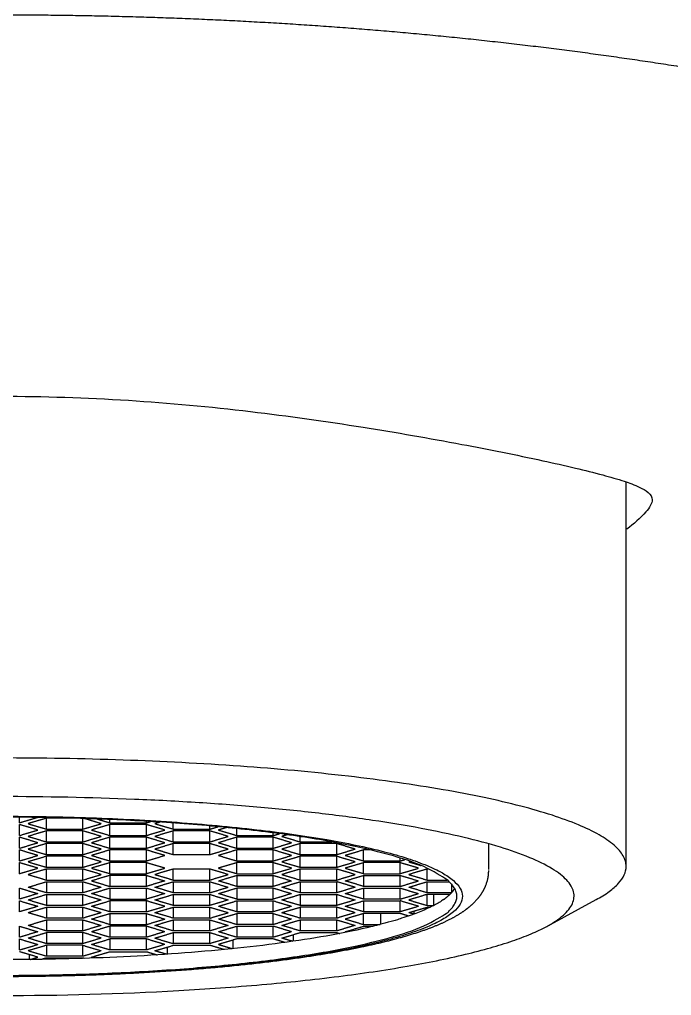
# Model space of a CAD drawing. Extents: x 21489 to 22083, y -3026 to -2606.
# Drawn here: x 21649.81 to 21662.33, y -2775.15 to -2756.41 of the extents above; entities that cross this region are included whole.
import ezdxf

# ---------------------------------------------------------------- set-up
doc = ezdxf.new("R2010")
doc.units = 0
doc.header["$LTSCALE"] = 7
doc.header["$MEASUREMENT"] = 0
doc.layers.get('0').update_dxf_attribs({"color": 2, "linetype": 'CONTINUOUS'})
doc.layers.add('02___PRT_ALL_AXES', color=7, linetype='CONTINUOUS')
doc.layers.add('DWG', color=7, linetype='CONTINUOUS')

msp = doc.modelspace()

# ---------------------------------------------------------------- linework, layer by layer
at = {"ltscale": 0.6}
for points in [[(21649.81231, -2771.83773), (21649.81231, -2771.78437), (21649.81231, -2771.731)], [(21649.81231, -2771.83773), (21649.98381, -2771.78615), (21650.15531, -2771.73457)], [(21649.81231, -2772.08203), (21649.81231, -2771.97625), (21649.81231, -2771.87046)], [(21650.16402, -2771.97625), (21649.98817, -2771.92336), (21649.81231, -2771.87046)], [(21650.32725, -2771.74832), (21650.1514, -2771.80121), (21649.97554, -2771.8541)], [(21649.97554, -2771.8541), (21650.1514, -2771.90699), (21650.32725, -2771.95988)], [(21650.32725, -2771.95988), (21650.32725, -2771.8541), (21650.32725, -2771.74832)], [(21651.03068, -2771.95988), (21651.03068, -2771.85716), (21651.03068, -2771.75444)], [(21651.03068, -2771.95988), (21651.20653, -2771.90699), (21651.38239, -2771.8541)], [(21651.38239, -2771.8541), (21651.21793, -2771.80463), (21651.05347, -2771.75517)], [(21651.54562, -2771.87046), (21651.36976, -2771.92336), (21651.19391, -2771.97625)], [(21651.29953, -2771.76372), (21651.42257, -2771.80073), (21651.54562, -2771.83773)], [(21651.54562, -2771.83773), (21651.54562, -2771.80564), (21651.54562, -2771.77355)], [(21651.54562, -2771.83773), (21651.89733, -2771.83773), (21652.24904, -2771.83773)], [(21651.54562, -2772.08203), (21651.54562, -2771.97625), (21651.54562, -2771.87046)], [(21652.24904, -2771.87046), (21651.89733, -2771.87046), (21651.54562, -2771.87046)], [(21652.24904, -2771.83773), (21652.24904, -2771.82337), (21652.24904, -2771.80901)], [(21652.24904, -2771.83773), (21652.28893, -2771.82574), (21652.32882, -2771.81374)], [(21652.24904, -2772.08203), (21652.24904, -2771.97625), (21652.24904, -2771.87046)], [(21652.60075, -2771.97625), (21652.4249, -2771.92336), (21652.24904, -2771.87046)], [(21652.50906, -2771.82499), (21652.46067, -2771.83954), (21652.41227, -2771.8541)], [(21652.41227, -2771.8541), (21652.58813, -2771.90699), (21652.76398, -2771.95988)], [(21652.76398, -2771.95988), (21652.76398, -2771.90106), (21652.76398, -2771.84223)], [(21653.46741, -2771.95988), (21653.46741, -2771.92917), (21653.46741, -2771.89846)], [(21649.81231, -2772.08203), (21649.98817, -2772.02914), (21650.16402, -2771.97625)], [(21650.32725, -2771.99261), (21650.1514, -2772.0455), (21649.97554, -2772.09839)], [(21650.32725, -2771.95988), (21650.67897, -2771.95988), (21651.03068, -2771.95988)], [(21650.32725, -2772.20418), (21650.32725, -2772.09839), (21650.32725, -2771.99261)], [(21651.03068, -2771.99261), (21650.67897, -2771.99261), (21650.32725, -2771.99261)], [(21651.03068, -2772.20418), (21651.03068, -2772.09839), (21651.03068, -2771.99261)], [(21651.38239, -2772.09839), (21651.20653, -2772.0455), (21651.03068, -2771.99261)], [(21651.19391, -2771.97625), (21651.36976, -2772.02914), (21651.54562, -2772.08203)], [(21651.54562, -2772.08203), (21651.89733, -2772.08203), (21652.24904, -2772.08203)], [(21652.24904, -2772.08203), (21652.4249, -2772.02914), (21652.60075, -2771.97625)], [(21652.76398, -2771.99261), (21652.58813, -2772.0455), (21652.41227, -2772.09839)], [(21652.76398, -2771.95988), (21653.1157, -2771.95988), (21653.46741, -2771.95988)], [(21652.76398, -2772.20418), (21652.76398, -2772.09839), (21652.76398, -2771.99261)], [(21653.46741, -2771.99261), (21653.1157, -2771.99261), (21652.76398, -2771.99261)], [(21653.46741, -2771.95988), (21653.54566, -2771.93635), (21653.62391, -2771.91281)], [(21653.46741, -2772.20418), (21653.46741, -2772.09839), (21653.46741, -2771.99261)], [(21653.81912, -2772.09839), (21653.64326, -2772.0455), (21653.46741, -2771.99261)], [(21653.78873, -2771.9287), (21653.70969, -2771.95247), (21653.63064, -2771.97625)], [(21653.63064, -2771.97625), (21653.80649, -2772.02914), (21653.98235, -2772.08203)], [(21653.98235, -2772.08203), (21653.98235, -2772.01522), (21653.98235, -2771.94841)], [(21653.98235, -2772.08203), (21654.33406, -2772.08203), (21654.68577, -2772.08203)], [(21654.68577, -2772.08203), (21654.68577, -2772.05625), (21654.68577, -2772.03046)], [(21654.68577, -2772.08203), (21654.7454, -2772.06409), (21654.80503, -2772.04616)], [(21654.95456, -2772.06664), (21654.90178, -2772.08252), (21654.849, -2772.09839)], [(21649.81231, -2772.32633), (21649.81231, -2772.22054), (21649.81231, -2772.11476)], [(21650.16402, -2772.22054), (21649.98817, -2772.16765), (21649.81231, -2772.11476)], [(21649.81231, -2772.32633), (21649.98817, -2772.27343), (21650.16402, -2772.22054)], [(21649.97554, -2772.09839), (21650.1514, -2772.15129), (21650.32725, -2772.20418)], [(21650.32725, -2772.23691), (21650.1514, -2772.2898), (21649.97554, -2772.34269)], [(21650.32725, -2772.20418), (21650.67897, -2772.20418), (21651.03068, -2772.20418)], [(21650.32725, -2772.44847), (21650.32725, -2772.34269), (21650.32725, -2772.23691)], [(21651.03068, -2772.23691), (21650.67897, -2772.23691), (21650.32725, -2772.23691)], [(21651.03068, -2772.20418), (21651.20653, -2772.15129), (21651.38239, -2772.09839)], [(21651.03068, -2772.44847), (21651.03068, -2772.34269), (21651.03068, -2772.23691)], [(21651.38239, -2772.34269), (21651.20653, -2772.2898), (21651.03068, -2772.23691)], [(21651.54562, -2772.11476), (21651.36976, -2772.16765), (21651.19391, -2772.22054)], [(21651.19391, -2772.22054), (21651.36976, -2772.27343), (21651.54562, -2772.32633)], [(21651.54562, -2772.32633), (21651.54562, -2772.22054), (21651.54562, -2772.11476)], [(21652.24904, -2772.11476), (21651.89733, -2772.11476), (21651.54562, -2772.11476)], [(21652.24904, -2772.32633), (21652.24904, -2772.22054), (21652.24904, -2772.11476)], [(21652.60075, -2772.22054), (21652.4249, -2772.16765), (21652.24904, -2772.11476)], [(21652.24904, -2772.32633), (21652.4249, -2772.27343), (21652.60075, -2772.22054)], [(21652.41227, -2772.09839), (21652.58813, -2772.15129), (21652.76398, -2772.20418)], [(21652.76398, -2772.23691), (21652.58813, -2772.2898), (21652.41227, -2772.34269)], [(21652.76398, -2772.20418), (21653.1157, -2772.20418), (21653.46741, -2772.20418)], [(21652.76398, -2772.44847), (21652.76398, -2772.34269), (21652.76398, -2772.23691)], [(21653.46741, -2772.23691), (21653.1157, -2772.23691), (21652.76398, -2772.23691)], [(21653.46741, -2772.20418), (21653.64326, -2772.15129), (21653.81912, -2772.09839)], [(21653.46741, -2772.44847), (21653.46741, -2772.34269), (21653.46741, -2772.23691)], [(21653.81912, -2772.34269), (21653.64326, -2772.2898), (21653.46741, -2772.23691)], [(21653.98235, -2772.11476), (21653.80649, -2772.16765), (21653.63064, -2772.22054)], [(21653.63064, -2772.22054), (21653.80649, -2772.27343), (21653.98235, -2772.32633)], [(21653.98235, -2772.32633), (21653.98235, -2772.22054), (21653.98235, -2772.11476)], [(21654.68577, -2772.11476), (21654.33406, -2772.11476), (21653.98235, -2772.11476)], [(21654.68577, -2772.32633), (21654.68577, -2772.22054), (21654.68577, -2772.11476)], [(21655.03748, -2772.22054), (21654.86163, -2772.16765), (21654.68577, -2772.11476)], [(21654.68577, -2772.32633), (21654.86163, -2772.27343), (21655.03748, -2772.22054)], [(21654.849, -2772.09839), (21655.02486, -2772.15129), (21655.20071, -2772.20418)], [(21655.20071, -2772.23691), (21655.02486, -2772.2898), (21654.849, -2772.34269)], [(21655.20071, -2772.20418), (21655.20071, -2772.15331), (21655.20071, -2772.10244)], [(21655.20071, -2772.20418), (21655.5065, -2772.20418), (21655.81228, -2772.20418)], [(21655.20071, -2772.44847), (21655.20071, -2772.34269), (21655.20071, -2772.23691)], [(21655.90414, -2772.23691), (21655.55242, -2772.23691), (21655.20071, -2772.23691)], [(21655.90414, -2772.44847), (21655.90414, -2772.34269), (21655.90414, -2772.23691)], [(21656.25585, -2772.34269), (21656.07999, -2772.2898), (21655.90414, -2772.23691)], [(21649.81231, -2772.57062), (21649.81231, -2772.46484), (21649.81231, -2772.35906)], [(21650.16402, -2772.46484), (21649.98817, -2772.41195), (21649.81231, -2772.35906)], [(21649.97554, -2772.34269), (21650.1514, -2772.39558), (21650.32725, -2772.44847)], [(21650.32725, -2772.44847), (21650.67897, -2772.44847), (21651.03068, -2772.44847)], [(21651.03068, -2772.44847), (21651.20653, -2772.39558), (21651.38239, -2772.34269)], [(21651.54562, -2772.35906), (21651.36976, -2772.41195), (21651.19391, -2772.46484)], [(21651.54562, -2772.32633), (21651.89733, -2772.32633), (21652.24904, -2772.32633)], [(21651.54562, -2772.57062), (21651.54562, -2772.46484), (21651.54562, -2772.35906)], [(21652.24904, -2772.35906), (21651.89733, -2772.35906), (21651.54562, -2772.35906)], [(21652.24904, -2772.57062), (21652.24904, -2772.46484), (21652.24904, -2772.35906)], [(21652.60075, -2772.46484), (21652.4249, -2772.41195), (21652.24904, -2772.35906)], [(21652.41227, -2772.34269), (21652.58813, -2772.39558), (21652.76398, -2772.44847)], [(21652.76398, -2772.44847), (21653.1157, -2772.44847), (21653.46741, -2772.44847)], [(21653.46741, -2772.44847), (21653.64326, -2772.39558), (21653.81912, -2772.34269)], [(21653.98235, -2772.35906), (21653.80649, -2772.41195), (21653.63064, -2772.46484)], [(21653.98235, -2772.32633), (21654.33406, -2772.32633), (21654.68577, -2772.32633)], [(21653.98235, -2772.57062), (21653.98235, -2772.46484), (21653.98235, -2772.35906)], [(21654.68577, -2772.35906), (21654.33406, -2772.35906), (21653.98235, -2772.35906)], [(21654.68577, -2772.57062), (21654.68577, -2772.46484), (21654.68577, -2772.35906)], [(21655.03748, -2772.46484), (21654.86163, -2772.41195), (21654.68577, -2772.35906)], [(21654.849, -2772.34269), (21655.02486, -2772.39558), (21655.20071, -2772.44847)], [(21655.20071, -2772.44847), (21655.55242, -2772.44847), (21655.90414, -2772.44847)], [(21655.90414, -2772.44847), (21656.07999, -2772.39558), (21656.25585, -2772.34269)], [(21656.41908, -2772.35906), (21656.24322, -2772.41195), (21656.06737, -2772.46484)], [(21656.41908, -2772.57062), (21656.41908, -2772.46484), (21656.41908, -2772.35906)], [(21656.55169, -2772.35906), (21656.48538, -2772.35906), (21656.41908, -2772.35906)], [(21649.81231, -2772.57062), (21649.98817, -2772.51773), (21650.16402, -2772.46484)], [(21649.81231, -2772.81492), (21649.81231, -2772.70914), (21649.81231, -2772.60335)], [(21650.16402, -2772.70914), (21649.98817, -2772.65624), (21649.81231, -2772.60335)], [(21650.32725, -2772.4812), (21650.1514, -2772.5341), (21649.97554, -2772.58699)], [(21649.97554, -2772.58699), (21650.1514, -2772.63988), (21650.32725, -2772.69277)], [(21650.32725, -2772.69277), (21650.32725, -2772.58699), (21650.32725, -2772.4812)], [(21651.03068, -2772.4812), (21650.67897, -2772.4812), (21650.32725, -2772.4812)], [(21651.03068, -2772.69277), (21651.03068, -2772.58699), (21651.03068, -2772.4812)], [(21651.38239, -2772.58699), (21651.20653, -2772.5341), (21651.03068, -2772.4812)], [(21651.03068, -2772.69277), (21651.20653, -2772.63988), (21651.38239, -2772.58699)], [(21651.19391, -2772.46484), (21651.36976, -2772.51773), (21651.54562, -2772.57062)], [(21651.54562, -2772.60335), (21651.36976, -2772.65624), (21651.19391, -2772.70914)], [(21651.54562, -2772.57062), (21651.89733, -2772.57062), (21652.24904, -2772.57062)], [(21651.54562, -2772.81492), (21651.54562, -2772.70914), (21651.54562, -2772.60335)], [(21652.24904, -2772.60335), (21651.89733, -2772.60335), (21651.54562, -2772.60335)], [(21652.24904, -2772.57062), (21652.4249, -2772.51773), (21652.60075, -2772.46484)], [(21652.24904, -2772.81492), (21652.24904, -2772.70914), (21652.24904, -2772.60335)], [(21652.60075, -2772.70914), (21652.4249, -2772.65624), (21652.24904, -2772.60335)], [(21653.63064, -2772.46484), (21653.80649, -2772.51773), (21653.98235, -2772.57062)], [(21653.98235, -2772.60335), (21653.80649, -2772.65624), (21653.63064, -2772.70914)], [(21653.98235, -2772.57062), (21654.33406, -2772.57062), (21654.68577, -2772.57062)], [(21653.98235, -2772.81492), (21653.98235, -2772.70914), (21653.98235, -2772.60335)], [(21654.68577, -2772.60335), (21654.33406, -2772.60335), (21653.98235, -2772.60335)], [(21654.68577, -2772.57062), (21654.86163, -2772.51773), (21655.03748, -2772.46484)], [(21654.68577, -2772.81492), (21654.68577, -2772.70914), (21654.68577, -2772.60335)], [(21655.03748, -2772.70914), (21654.86163, -2772.65624), (21654.68577, -2772.60335)], [(21655.20071, -2772.4812), (21655.02486, -2772.5341), (21654.849, -2772.58699)], [(21654.849, -2772.58699), (21655.02486, -2772.63988), (21655.20071, -2772.69277)], [(21655.20071, -2772.69277), (21655.20071, -2772.58699), (21655.20071, -2772.4812)], [(21655.90414, -2772.4812), (21655.55242, -2772.4812), (21655.20071, -2772.4812)], [(21655.90414, -2772.69277), (21655.90414, -2772.58699), (21655.90414, -2772.4812)], [(21656.25585, -2772.58699), (21656.07999, -2772.5341), (21655.90414, -2772.4812)], [(21655.90414, -2772.69277), (21656.07999, -2772.63988), (21656.25585, -2772.58699)], [(21656.06737, -2772.46484), (21656.24322, -2772.51773), (21656.41908, -2772.57062)], [(21656.41908, -2772.60335), (21656.24322, -2772.65624), (21656.06737, -2772.70914)], [(21656.41908, -2772.57062), (21656.77079, -2772.57062), (21657.1225, -2772.57062)], [(21656.41908, -2772.81492), (21656.41908, -2772.70914), (21656.41908, -2772.60335)], [(21657.1225, -2772.60335), (21656.77079, -2772.60335), (21656.41908, -2772.60335)], [(21657.1225, -2772.57062), (21657.1225, -2772.54302), (21657.1225, -2772.51542)], [(21657.1225, -2772.57062), (21657.16676, -2772.55731), (21657.21101, -2772.544)], [(21657.1225, -2772.81492), (21657.1225, -2772.70914), (21657.1225, -2772.60335)], [(21657.47421, -2772.70914), (21657.29836, -2772.65624), (21657.1225, -2772.60335)], [(21657.31285, -2772.57883), (21657.29929, -2772.58291), (21657.28573, -2772.58699)], [(21657.28573, -2772.58699), (21657.40227, -2772.62204), (21657.5188, -2772.65709)], [(21649.81231, -2772.81492), (21649.98817, -2772.76203), (21650.16402, -2772.70914)], [(21650.32725, -2772.7255), (21650.1514, -2772.77839), (21649.97554, -2772.83128)], [(21649.97554, -2772.83128), (21650.1514, -2772.88418), (21650.32725, -2772.93707)], [(21650.32725, -2772.69277), (21650.67897, -2772.69277), (21651.03068, -2772.69277)], [(21650.32725, -2772.93707), (21650.32725, -2772.83128), (21650.32725, -2772.7255)], [(21651.03068, -2772.7255), (21650.67897, -2772.7255), (21650.32725, -2772.7255)], [(21651.03068, -2772.93707), (21651.03068, -2772.83128), (21651.03068, -2772.7255)], [(21651.38239, -2772.83128), (21651.20653, -2772.77839), (21651.03068, -2772.7255)], [(21651.03068, -2772.93707), (21651.20653, -2772.88418), (21651.38239, -2772.83128)], [(21651.19391, -2772.70914), (21651.36976, -2772.76203), (21651.54562, -2772.81492)], [(21651.54562, -2772.81492), (21651.89733, -2772.81492), (21652.24904, -2772.81492)], [(21652.24904, -2772.81492), (21652.4249, -2772.76203), (21652.60075, -2772.70914)], [(21652.76398, -2772.7255), (21652.58813, -2772.77839), (21652.41227, -2772.83128)], [(21652.41227, -2772.83128), (21652.58813, -2772.88418), (21652.76398, -2772.93707)], [(21652.76398, -2772.93707), (21652.76398, -2772.83128), (21652.76398, -2772.7255)], [(21653.46741, -2772.7255), (21653.1157, -2772.7255), (21652.76398, -2772.7255)], [(21653.46741, -2772.93707), (21653.46741, -2772.83128), (21653.46741, -2772.7255)], [(21653.81912, -2772.83128), (21653.64326, -2772.77839), (21653.46741, -2772.7255)], [(21653.46741, -2772.93707), (21653.64326, -2772.88418), (21653.81912, -2772.83128)], [(21653.63064, -2772.70914), (21653.80649, -2772.76203), (21653.98235, -2772.81492)], [(21653.98235, -2772.81492), (21654.33406, -2772.81492), (21654.68577, -2772.81492)], [(21654.68577, -2772.81492), (21654.86163, -2772.76203), (21655.03748, -2772.70914)], [(21655.20071, -2772.7255), (21655.02486, -2772.77839), (21654.849, -2772.83128)], [(21654.849, -2772.83128), (21655.02486, -2772.88418), (21655.20071, -2772.93707)], [(21655.20071, -2772.69277), (21655.55242, -2772.69277), (21655.90414, -2772.69277)], [(21655.20071, -2772.93707), (21655.20071, -2772.83128), (21655.20071, -2772.7255)], [(21655.90414, -2772.7255), (21655.55242, -2772.7255), (21655.20071, -2772.7255)], [(21655.90414, -2772.93707), (21655.90414, -2772.83128), (21655.90414, -2772.7255)], [(21656.25585, -2772.83128), (21656.07999, -2772.77839), (21655.90414, -2772.7255)], [(21655.90414, -2772.93707), (21656.07999, -2772.88418), (21656.25585, -2772.83128)], [(21656.06737, -2772.70914), (21656.24322, -2772.76203), (21656.41908, -2772.81492)], [(21656.41908, -2772.81492), (21656.77079, -2772.81492), (21657.1225, -2772.81492)], [(21657.1225, -2772.81492), (21657.29836, -2772.76203), (21657.47421, -2772.70914)], [(21657.63744, -2772.7255), (21657.46159, -2772.77839), (21657.28573, -2772.83128)], [(21657.28573, -2772.83128), (21657.46159, -2772.88418), (21657.63744, -2772.93707)], [(21657.63744, -2772.93707), (21657.63744, -2772.83128), (21657.63744, -2772.7255)], [(21657.67439, -2772.7255), (21657.65592, -2772.7255), (21657.63744, -2772.7255)], [(21649.97554, -2773.07558), (21650.1514, -2773.02269), (21650.32725, -2772.9698)], [(21650.32725, -2772.93707), (21650.67897, -2772.93707), (21651.03068, -2772.93707)], [(21650.32725, -2772.9698), (21650.32725, -2773.07558), (21650.32725, -2773.18136)], [(21650.32725, -2772.9698), (21650.67896, -2772.9698), (21651.03067, -2772.9698)], [(21651.03068, -2773.18136), (21651.03068, -2773.07544), (21651.03068, -2772.96952)], [(21651.03068, -2772.9698), (21651.20653, -2773.02269), (21651.38239, -2773.07558)], [(21651.54562, -2772.84765), (21651.36976, -2772.90054), (21651.19391, -2772.95343)], [(21651.19391, -2772.95343), (21651.36976, -2773.00632), (21651.54562, -2773.05922)], [(21651.54562, -2772.84765), (21651.54562, -2772.95343), (21651.54562, -2773.05922)], [(21652.24904, -2772.84765), (21651.89733, -2772.84765), (21651.54562, -2772.84765)], [(21652.24904, -2773.05922), (21652.24904, -2772.95343), (21652.24904, -2772.84765)], [(21652.24904, -2772.84765), (21652.4249, -2772.90054), (21652.60075, -2772.95343)], [(21652.60075, -2772.95343), (21652.4249, -2773.00632), (21652.24904, -2773.05922)], [(21652.41227, -2773.07558), (21652.58813, -2773.02269), (21652.76398, -2772.9698)], [(21652.76398, -2772.93707), (21653.1157, -2772.93707), (21653.46741, -2772.93707)], [(21652.76398, -2772.9698), (21652.76398, -2773.07558), (21652.76398, -2773.18136)], [(21652.76398, -2772.9698), (21653.1157, -2772.9698), (21653.46741, -2772.9698)], [(21653.46741, -2773.18136), (21653.46741, -2773.07558), (21653.46741, -2772.9698)], [(21653.46741, -2772.9698), (21653.64326, -2773.02269), (21653.81912, -2773.07558)], [(21653.63064, -2772.95343), (21653.80649, -2772.90054), (21653.98235, -2772.84765)], [(21653.98235, -2773.05922), (21653.80649, -2773.00632), (21653.63064, -2772.95343)], [(21653.98235, -2772.84765), (21653.98235, -2772.95343), (21653.98235, -2773.05922)], [(21653.98235, -2772.84765), (21654.33406, -2772.84765), (21654.68577, -2772.84765)], [(21654.68577, -2773.05922), (21654.68577, -2772.95343), (21654.68577, -2772.84765)], [(21654.68577, -2772.84765), (21654.86163, -2772.90054), (21655.03748, -2772.95343)], [(21655.03748, -2772.95343), (21654.86163, -2773.00632), (21654.68577, -2773.05922)], [(21654.849, -2773.07558), (21655.02486, -2773.02269), (21655.20071, -2772.9698)], [(21655.20071, -2772.93707), (21655.55242, -2772.93707), (21655.90414, -2772.93707)], [(21655.20071, -2772.9698), (21655.20071, -2773.07558), (21655.20071, -2773.18136)], [(21655.20071, -2772.9698), (21655.55242, -2772.9698), (21655.90414, -2772.9698)], [(21655.90414, -2773.18136), (21655.90414, -2773.07558), (21655.90414, -2772.9698)], [(21656.25585, -2773.07558), (21656.07999, -2773.02269), (21655.90414, -2772.9698)], [(21656.06737, -2772.95343), (21656.24322, -2772.90054), (21656.41908, -2772.84765)], [(21656.41908, -2773.05922), (21656.24322, -2773.00632), (21656.06737, -2772.95343)], [(21656.41908, -2772.84765), (21656.41908, -2772.95343), (21656.41908, -2773.05922)], [(21656.41908, -2772.84765), (21656.77079, -2772.84765), (21657.1225, -2772.84765)], [(21657.1225, -2773.05922), (21657.1225, -2772.95343), (21657.1225, -2772.84765)], [(21657.1225, -2772.84765), (21657.29836, -2772.90054), (21657.47421, -2772.95343)], [(21657.1225, -2773.05922), (21657.29836, -2773.00632), (21657.47421, -2772.95343)], [(21657.28573, -2773.07558), (21657.46159, -2773.02269), (21657.63744, -2772.9698)], [(21657.63744, -2772.93707), (21657.83072, -2772.93707), (21658.02399, -2772.93707)], [(21657.63744, -2773.18136), (21657.63744, -2773.07558), (21657.63744, -2772.9698)], [(21657.63744, -2772.9698), (21657.84942, -2772.9698), (21658.06141, -2772.9698)], [(21658.10405, -2773.01277), (21658.10405, -2773.09707), (21658.10405, -2773.18136)], [(21649.81231, -2773.30351), (21649.81231, -2773.19773), (21649.81231, -2773.09194)], [(21649.81231, -2773.09194), (21649.98817, -2773.14484), (21650.16402, -2773.19773)], [(21650.16402, -2773.19773), (21649.98817, -2773.25062), (21649.81231, -2773.30351)], [(21650.32725, -2773.18136), (21650.1514, -2773.12847), (21649.97554, -2773.07558)], [(21651.03068, -2773.18136), (21650.67897, -2773.18136), (21650.32725, -2773.18136)], [(21651.38239, -2773.07558), (21651.20653, -2773.12847), (21651.03068, -2773.18136)], [(21651.19391, -2773.19773), (21651.36976, -2773.14484), (21651.54562, -2773.09194)], [(21651.54562, -2773.30351), (21651.36976, -2773.25062), (21651.19391, -2773.19773)], [(21652.24904, -2773.05922), (21651.89733, -2773.05922), (21651.54562, -2773.05922)], [(21651.54562, -2773.09194), (21651.54562, -2773.19773), (21651.54562, -2773.30351)], [(21651.54562, -2773.09194), (21651.89733, -2773.09194), (21652.24904, -2773.09194)], [(21652.24904, -2773.30351), (21652.24904, -2773.19773), (21652.24904, -2773.09194)], [(21652.24904, -2773.09194), (21652.4249, -2773.14484), (21652.60075, -2773.19773)], [(21652.60075, -2773.19773), (21652.4249, -2773.25062), (21652.24904, -2773.30351)], [(21652.76398, -2773.18136), (21652.58813, -2773.12847), (21652.41227, -2773.07558)], [(21653.46741, -2773.18136), (21653.1157, -2773.18136), (21652.76398, -2773.18136)], [(21653.46741, -2773.18136), (21653.64326, -2773.12847), (21653.81912, -2773.07558)], [(21653.63064, -2773.19773), (21653.80649, -2773.14484), (21653.98235, -2773.09194)], [(21653.98235, -2773.30351), (21653.80649, -2773.25062), (21653.63064, -2773.19773)], [(21654.68577, -2773.05922), (21654.33406, -2773.05922), (21653.98235, -2773.05922)], [(21653.98235, -2773.09194), (21653.98235, -2773.19773), (21653.98235, -2773.30351)], [(21654.68577, -2773.09194), (21654.33406, -2773.09194), (21653.98235, -2773.09194)], [(21654.68577, -2773.30351), (21654.68577, -2773.19773), (21654.68577, -2773.09194)], [(21654.68577, -2773.09194), (21654.86163, -2773.14484), (21655.03748, -2773.19773)], [(21655.03748, -2773.19773), (21654.86163, -2773.25062), (21654.68577, -2773.30351)], [(21655.20071, -2773.18136), (21655.02486, -2773.12847), (21654.849, -2773.07558)], [(21655.90414, -2773.18136), (21655.55242, -2773.18136), (21655.20071, -2773.18136)], [(21656.25585, -2773.07558), (21656.07999, -2773.12847), (21655.90414, -2773.18136)], [(21656.06737, -2773.19773), (21656.24322, -2773.14484), (21656.41908, -2773.09194)], [(21656.41908, -2773.30351), (21656.24322, -2773.25062), (21656.06737, -2773.19773)], [(21657.1225, -2773.05922), (21656.77079, -2773.05922), (21656.41908, -2773.05922)], [(21656.41908, -2773.09194), (21656.41908, -2773.19773), (21656.41908, -2773.30351)], [(21656.41908, -2773.09194), (21656.77079, -2773.09194), (21657.1225, -2773.09194)], [(21657.1225, -2773.30351), (21657.1225, -2773.19773), (21657.1225, -2773.09194)], [(21657.1225, -2773.09194), (21657.29836, -2773.14484), (21657.47421, -2773.19773)], [(21657.1225, -2773.30351), (21657.29836, -2773.25062), (21657.47421, -2773.19773)], [(21657.63744, -2773.18136), (21657.46159, -2773.12847), (21657.28573, -2773.07558)], [(21658.10405, -2773.18136), (21657.87074, -2773.18136), (21657.63744, -2773.18136)], [(21649.81231, -2773.54781), (21649.81231, -2773.44202), (21649.81231, -2773.33624)], [(21649.81231, -2773.33624), (21649.98817, -2773.38913), (21650.16402, -2773.44202)], [(21649.97554, -2773.31988), (21650.1514, -2773.26698), (21650.32725, -2773.21409)], [(21650.32725, -2773.42566), (21650.1514, -2773.37277), (21649.97554, -2773.31988)], [(21650.32725, -2773.21409), (21650.32725, -2773.31988), (21650.32725, -2773.42566)], [(21650.32725, -2773.21409), (21650.67897, -2773.21409), (21651.03068, -2773.21409)], [(21651.03068, -2773.42566), (21651.03068, -2773.31988), (21651.03068, -2773.21409)], [(21651.03068, -2773.21409), (21651.20653, -2773.26698), (21651.38239, -2773.31988)], [(21651.38239, -2773.31988), (21651.20653, -2773.37277), (21651.03068, -2773.42566)], [(21651.19391, -2773.44202), (21651.36976, -2773.38913), (21651.54562, -2773.33624)], [(21651.54562, -2773.30351), (21651.89733, -2773.30351), (21652.24904, -2773.30351)], [(21651.54562, -2773.33624), (21651.54562, -2773.44202), (21651.54562, -2773.54781)], [(21652.24904, -2773.33624), (21651.89733, -2773.33624), (21651.54562, -2773.33624)], [(21652.24904, -2773.54781), (21652.24904, -2773.44202), (21652.24904, -2773.33624)], [(21652.60075, -2773.44202), (21652.4249, -2773.38913), (21652.24904, -2773.33624)], [(21652.41227, -2773.31988), (21652.58813, -2773.26698), (21652.76398, -2773.21409)], [(21652.76398, -2773.42566), (21652.58813, -2773.37277), (21652.41227, -2773.31988)], [(21652.76398, -2773.21409), (21652.76398, -2773.31988), (21652.76398, -2773.42566)], [(21652.76398, -2773.21409), (21653.1157, -2773.21409), (21653.46741, -2773.21409)], [(21653.46741, -2773.42566), (21653.46741, -2773.31988), (21653.46741, -2773.21409)], [(21653.46741, -2773.21409), (21653.64326, -2773.26698), (21653.81912, -2773.31988)], [(21653.81912, -2773.31988), (21653.64326, -2773.37277), (21653.46741, -2773.42566)], [(21653.63064, -2773.44202), (21653.80649, -2773.38913), (21653.98235, -2773.33624)], [(21653.98235, -2773.30351), (21654.33406, -2773.30351), (21654.68577, -2773.30351)], [(21653.98235, -2773.33624), (21653.98235, -2773.44202), (21653.98235, -2773.54781)], [(21653.98235, -2773.33624), (21654.33406, -2773.33624), (21654.68577, -2773.33624)], [(21654.68577, -2773.54781), (21654.68577, -2773.44202), (21654.68577, -2773.33624)], [(21654.68577, -2773.33624), (21654.86163, -2773.38913), (21655.03748, -2773.44202)], [(21654.849, -2773.31988), (21655.02486, -2773.26698), (21655.20071, -2773.21409)], [(21655.20071, -2773.42566), (21655.02486, -2773.37277), (21654.849, -2773.31988)], [(21655.20071, -2773.21409), (21655.20071, -2773.31988), (21655.20071, -2773.42566)], [(21655.20071, -2773.21409), (21655.55242, -2773.21409), (21655.90414, -2773.21409)], [(21655.90414, -2773.42566), (21655.90414, -2773.31988), (21655.90414, -2773.21409)], [(21655.90414, -2773.21409), (21656.07999, -2773.26698), (21656.25585, -2773.31988)], [(21656.25585, -2773.31988), (21656.07999, -2773.37277), (21655.90414, -2773.42566)], [(21656.06737, -2773.44202), (21656.24322, -2773.38913), (21656.41908, -2773.33624)], [(21657.1225, -2773.30351), (21656.77079, -2773.30351), (21656.41908, -2773.30351)], [(21656.41908, -2773.33624), (21656.41908, -2773.44202), (21656.41908, -2773.54781)], [(21656.41908, -2773.33624), (21656.77079, -2773.33624), (21657.1225, -2773.33624)], [(21657.1225, -2773.54781), (21657.1225, -2773.44202), (21657.1225, -2773.33624)], [(21657.47421, -2773.44202), (21657.29836, -2773.38913), (21657.1225, -2773.33624)], [(21657.63744, -2773.21409), (21657.46159, -2773.26698), (21657.28573, -2773.31988)], [(21657.28573, -2773.31988), (21657.46159, -2773.37277), (21657.63744, -2773.42566)], [(21657.63744, -2773.42566), (21657.63744, -2773.31988), (21657.63744, -2773.21409)], [(21658.07331, -2773.21409), (21657.85538, -2773.21409), (21657.63744, -2773.21409)], [(21657.76943, -2773.42403), (21657.76943, -2773.31906), (21657.76943, -2773.21409)], [(21650.16402, -2773.44202), (21649.98817, -2773.49492), (21649.81231, -2773.54781)], [(21649.97554, -2773.56417), (21650.1514, -2773.51128), (21650.32725, -2773.45839)], [(21650.32725, -2773.66996), (21650.1514, -2773.61706), (21649.97554, -2773.56417)], [(21651.03068, -2773.42566), (21650.67897, -2773.42566), (21650.32725, -2773.42566)], [(21650.32725, -2773.45839), (21650.32725, -2773.56417), (21650.32725, -2773.66996)], [(21650.32725, -2773.45839), (21650.67897, -2773.45839), (21651.03068, -2773.45839)], [(21651.03068, -2773.66996), (21651.03068, -2773.56417), (21651.03068, -2773.45839)], [(21651.03068, -2773.45839), (21651.20653, -2773.51128), (21651.38239, -2773.56417)], [(21651.38239, -2773.56417), (21651.20653, -2773.61706), (21651.03068, -2773.66996)], [(21651.54562, -2773.54781), (21651.36976, -2773.49492), (21651.19391, -2773.44202)], [(21651.19391, -2773.68632), (21651.36976, -2773.63343), (21651.54562, -2773.58054)], [(21652.24904, -2773.54781), (21651.89733, -2773.54781), (21651.54562, -2773.54781)], [(21651.54562, -2773.58054), (21651.54562, -2773.68632), (21651.54562, -2773.7921)], [(21651.54562, -2773.58054), (21651.89733, -2773.58054), (21652.24904, -2773.58054)], [(21652.24904, -2773.54781), (21652.4249, -2773.49492), (21652.60075, -2773.44202)], [(21652.24904, -2773.7921), (21652.24904, -2773.68632), (21652.24904, -2773.58054)], [(21652.24904, -2773.58054), (21652.4249, -2773.63343), (21652.60075, -2773.68632)], [(21652.41227, -2773.56417), (21652.58813, -2773.51128), (21652.76398, -2773.45839)], [(21652.76398, -2773.66996), (21652.58813, -2773.61706), (21652.41227, -2773.56417)], [(21653.46741, -2773.42566), (21653.1157, -2773.42566), (21652.76398, -2773.42566)], [(21652.76398, -2773.45839), (21652.76398, -2773.56417), (21652.76398, -2773.66996)], [(21652.76398, -2773.45839), (21653.1157, -2773.45839), (21653.46741, -2773.45839)], [(21653.46741, -2773.66996), (21653.46741, -2773.56417), (21653.46741, -2773.45839)], [(21653.46741, -2773.45839), (21653.64326, -2773.51128), (21653.81912, -2773.56417)], [(21653.46741, -2773.66996), (21653.64326, -2773.61706), (21653.81912, -2773.56417)], [(21653.98235, -2773.54781), (21653.80649, -2773.49492), (21653.63064, -2773.44202)], [(21653.63064, -2773.68632), (21653.80649, -2773.63343), (21653.98235, -2773.58054)], [(21654.68577, -2773.54781), (21654.33406, -2773.54781), (21653.98235, -2773.54781)], [(21653.98235, -2773.58054), (21653.98235, -2773.68632), (21653.98235, -2773.7921)], [(21654.68577, -2773.58054), (21654.33406, -2773.58054), (21653.98235, -2773.58054)], [(21655.03748, -2773.44202), (21654.86163, -2773.49492), (21654.68577, -2773.54781)], [(21654.68577, -2773.7921), (21654.68577, -2773.68632), (21654.68577, -2773.58054)], [(21654.68577, -2773.58054), (21654.86163, -2773.63343), (21655.03748, -2773.68632)], [(21654.849, -2773.56417), (21655.02486, -2773.51128), (21655.20071, -2773.45839)], [(21655.20071, -2773.66996), (21655.02486, -2773.61706), (21654.849, -2773.56417)], [(21655.90414, -2773.42566), (21655.55242, -2773.42566), (21655.20071, -2773.42566)], [(21655.20071, -2773.45839), (21655.20071, -2773.56417), (21655.20071, -2773.66996)], [(21655.90414, -2773.45839), (21655.55242, -2773.45839), (21655.20071, -2773.45839)], [(21655.90414, -2773.66996), (21655.90414, -2773.56417), (21655.90414, -2773.45839)], [(21656.25585, -2773.56417), (21656.07999, -2773.51128), (21655.90414, -2773.45839)], [(21656.25585, -2773.56417), (21656.07999, -2773.61706), (21655.90414, -2773.66996)], [(21656.41908, -2773.54781), (21656.24322, -2773.49492), (21656.06737, -2773.44202)], [(21656.41908, -2773.58054), (21656.24322, -2773.63343), (21656.06737, -2773.68632)], [(21657.1225, -2773.54781), (21656.77079, -2773.54781), (21656.41908, -2773.54781)], [(21656.41908, -2773.7921), (21656.41908, -2773.68632), (21656.41908, -2773.58054)], [(21657.1225, -2773.58054), (21656.77079, -2773.58054), (21656.41908, -2773.58054)], [(21656.74798, -2773.78866), (21656.74798, -2773.6846), (21656.74798, -2773.58054)], [(21657.47421, -2773.44202), (21657.29836, -2773.49492), (21657.1225, -2773.54781)], [(21657.2825, -2773.62866), (21657.2025, -2773.6046), (21657.1225, -2773.58054)], [(21657.28573, -2773.56417), (21657.46159, -2773.51128), (21657.63744, -2773.45839)], [(21657.38188, -2773.59309), (21657.33381, -2773.57863), (21657.28573, -2773.56417)], [(21657.38594, -2773.53403), (21657.38594, -2773.56281), (21657.38594, -2773.59159)], [(21657.63744, -2773.42566), (21657.70189, -2773.42566), (21657.76633, -2773.42566)], [(21657.63744, -2773.45839), (21657.66945, -2773.45839), (21657.70147, -2773.45839)], [(21649.97554, -2773.80847), (21650.1514, -2773.75558), (21650.32725, -2773.70269)], [(21651.03068, -2773.66996), (21650.67897, -2773.66996), (21650.32725, -2773.66996)], [(21650.32725, -2773.70269), (21650.32725, -2773.80847), (21650.32725, -2773.91425)], [(21650.32725, -2773.70269), (21650.67897, -2773.70269), (21651.03068, -2773.70269)], [(21651.03068, -2773.91425), (21651.03068, -2773.80847), (21651.03068, -2773.70269)], [(21651.03068, -2773.70269), (21651.20653, -2773.75558), (21651.38239, -2773.80847)], [(21651.54562, -2773.7921), (21651.36976, -2773.73921), (21651.19391, -2773.68632)], [(21652.24904, -2773.7921), (21652.4249, -2773.73921), (21652.60075, -2773.68632)], [(21652.41227, -2773.80847), (21652.58813, -2773.75558), (21652.76398, -2773.70269)], [(21653.46741, -2773.66996), (21653.1157, -2773.66996), (21652.76398, -2773.66996)], [(21652.76398, -2773.70269), (21652.76398, -2773.80847), (21652.76398, -2773.91425)], [(21652.76398, -2773.70269), (21653.1157, -2773.70269), (21653.46741, -2773.70269)], [(21653.46741, -2773.91425), (21653.46741, -2773.80847), (21653.46741, -2773.70269)], [(21653.46741, -2773.70269), (21653.64326, -2773.75558), (21653.81912, -2773.80847)], [(21653.98235, -2773.7921), (21653.80649, -2773.73921), (21653.63064, -2773.68632)], [(21655.03748, -2773.68632), (21654.86163, -2773.73921), (21654.68577, -2773.7921)], [(21654.849, -2773.80847), (21655.02486, -2773.75558), (21655.20071, -2773.70269)], [(21655.90414, -2773.66996), (21655.55242, -2773.66996), (21655.20071, -2773.66996)], [(21655.20071, -2773.70269), (21655.20071, -2773.80847), (21655.20071, -2773.91425)], [(21655.20071, -2773.70269), (21655.55242, -2773.70269), (21655.90414, -2773.70269)], [(21655.90414, -2773.91425), (21655.90414, -2773.80847), (21655.90414, -2773.70269)], [(21655.90414, -2773.70269), (21656.07999, -2773.75558), (21656.25585, -2773.80847)], [(21656.06737, -2773.68632), (21656.24322, -2773.73921), (21656.41908, -2773.7921)], [(21649.81231, -2774.0364), (21649.81231, -2773.93062), (21649.81231, -2773.82483)], [(21649.81231, -2773.82483), (21649.98817, -2773.87773), (21650.16402, -2773.93062)], [(21650.16402, -2773.93062), (21649.98817, -2773.98351), (21649.81231, -2774.0364)], [(21650.32725, -2773.91425), (21650.1514, -2773.86136), (21649.97554, -2773.80847)], [(21649.97554, -2774.05277), (21650.1514, -2773.99987), (21650.32725, -2773.94698)], [(21651.03068, -2773.91425), (21650.67897, -2773.91425), (21650.32725, -2773.91425)], [(21650.32725, -2773.94698), (21650.32725, -2774.05277), (21650.32725, -2774.15855)], [(21651.03068, -2773.94698), (21650.67897, -2773.94698), (21650.32725, -2773.94698)], [(21651.38239, -2773.80847), (21651.20653, -2773.86136), (21651.03068, -2773.91425)], [(21651.03068, -2774.15855), (21651.03068, -2774.05277), (21651.03068, -2773.94698)], [(21651.38239, -2774.05277), (21651.20653, -2773.99987), (21651.03068, -2773.94698)], [(21651.54562, -2773.82483), (21651.36976, -2773.87773), (21651.19391, -2773.93062)], [(21651.54562, -2774.0364), (21651.36976, -2773.98351), (21651.19391, -2773.93062)], [(21651.54562, -2773.7921), (21651.89733, -2773.7921), (21652.24904, -2773.7921)], [(21651.54562, -2773.82483), (21651.54562, -2773.93062), (21651.54562, -2774.0364)], [(21652.24904, -2773.82483), (21651.89733, -2773.82483), (21651.54562, -2773.82483)], [(21652.24904, -2774.0364), (21652.24904, -2773.93062), (21652.24904, -2773.82483)], [(21652.60075, -2773.93062), (21652.4249, -2773.87773), (21652.24904, -2773.82483)], [(21652.60075, -2773.93062), (21652.4249, -2773.98351), (21652.24904, -2774.0364)], [(21652.76398, -2773.91425), (21652.58813, -2773.86136), (21652.41227, -2773.80847)], [(21652.41227, -2774.05277), (21652.58813, -2773.99987), (21652.76398, -2773.94698)], [(21653.46741, -2773.91425), (21653.1157, -2773.91425), (21652.76398, -2773.91425)], [(21652.76398, -2773.94698), (21652.76398, -2774.05277), (21652.76398, -2774.15855)], [(21652.76398, -2773.94698), (21653.1157, -2773.94698), (21653.46741, -2773.94698)], [(21653.81912, -2773.80847), (21653.64326, -2773.86136), (21653.46741, -2773.91425)], [(21653.46741, -2774.15855), (21653.46741, -2774.05277), (21653.46741, -2773.94698)], [(21653.46741, -2773.94698), (21653.64326, -2773.99987), (21653.81912, -2774.05277)], [(21653.63064, -2773.93062), (21653.80649, -2773.87773), (21653.98235, -2773.82483)], [(21653.98235, -2774.0364), (21653.80649, -2773.98351), (21653.63064, -2773.93062)], [(21654.68577, -2773.7921), (21654.33406, -2773.7921), (21653.98235, -2773.7921)], [(21653.98235, -2773.82483), (21653.98235, -2773.93062), (21653.98235, -2774.0364)], [(21653.98235, -2773.82483), (21654.33406, -2773.82483), (21654.68577, -2773.82483)], [(21654.68577, -2774.0364), (21654.68577, -2773.93062), (21654.68577, -2773.82483)], [(21655.03748, -2773.93062), (21654.86163, -2773.87773), (21654.68577, -2773.82483)], [(21655.03748, -2773.93062), (21654.86163, -2773.98351), (21654.68577, -2774.0364)], [(21655.20071, -2773.91425), (21655.02486, -2773.86136), (21654.849, -2773.80847)], [(21654.849, -2774.05277), (21655.02486, -2773.99987), (21655.20071, -2773.94698)], [(21655.90414, -2773.91425), (21655.55242, -2773.91425), (21655.20071, -2773.91425)], [(21655.20071, -2773.94698), (21655.55242, -2773.94698), (21655.90414, -2773.94698)], [(21656.25585, -2773.80847), (21656.07999, -2773.86136), (21655.90414, -2773.91425)], [(21655.90414, -2773.94698), (21655.93324, -2773.95574), (21655.96234, -2773.96449)], [(21656.06737, -2773.93062), (21656.24322, -2773.87773), (21656.41908, -2773.82483)], [(21656.09378, -2773.93856), (21656.08057, -2773.93459), (21656.06737, -2773.93062)], [(21656.10132, -2773.9204), (21656.10132, -2773.92872), (21656.10132, -2773.93703)], [(21656.41908, -2773.7921), (21656.57692, -2773.7921), (21656.73476, -2773.7921)], [(21656.41908, -2773.82483), (21656.51212, -2773.82483), (21656.60515, -2773.82483)], [(21649.81231, -2774.2807), (21649.81231, -2774.17491), (21649.81231, -2774.06913)], [(21649.81231, -2774.06913), (21649.98817, -2774.12202), (21650.16402, -2774.17491)], [(21650.32725, -2774.15855), (21650.1514, -2774.10566), (21649.97554, -2774.05277)], [(21651.38239, -2774.05277), (21651.20653, -2774.10566), (21651.03068, -2774.15855)], [(21651.19391, -2774.17491), (21651.36976, -2774.12202), (21651.54562, -2774.06913)], [(21652.24904, -2774.0364), (21651.89733, -2774.0364), (21651.54562, -2774.0364)], [(21651.54562, -2774.06913), (21651.54562, -2774.17491), (21651.54562, -2774.2807)], [(21652.24904, -2774.06913), (21651.89733, -2774.06913), (21651.54562, -2774.06913)], [(21652.24904, -2774.2807), (21652.24904, -2774.17491), (21652.24904, -2774.06913)], [(21652.60075, -2774.17491), (21652.4249, -2774.12202), (21652.24904, -2774.06913)], [(21652.41227, -2774.05277), (21652.58813, -2774.10566), (21652.76398, -2774.15855)], [(21653.81912, -2774.05277), (21653.64326, -2774.10566), (21653.46741, -2774.15855)], [(21653.98235, -2774.06913), (21653.80649, -2774.12202), (21653.63064, -2774.17491)], [(21653.91323, -2774.25564), (21653.91323, -2774.17278), (21653.91323, -2774.08992)], [(21654.68577, -2774.0364), (21654.33406, -2774.0364), (21653.98235, -2774.0364)], [(21654.68577, -2774.06913), (21654.33406, -2774.06913), (21653.98235, -2774.06913)], [(21654.90968, -2774.13648), (21654.79773, -2774.1028), (21654.68577, -2774.06913)], [(21655.05774, -2774.11555), (21654.95337, -2774.08416), (21654.849, -2774.05277)], [(21655.06694, -2773.98722), (21655.06694, -2774.05072), (21655.06694, -2774.11422)], [(21649.81231, -2774.2807), (21649.98817, -2774.2278), (21650.16402, -2774.17491)], [(21650.16402, -2774.41921), (21649.98817, -2774.36632), (21649.81231, -2774.31343)], [(21650.32725, -2774.19128), (21650.1514, -2774.24417), (21649.97554, -2774.29706)], [(21650.32725, -2774.40284), (21650.1514, -2774.34995), (21649.97554, -2774.29706)], [(21651.03068, -2774.15855), (21650.67897, -2774.15855), (21650.32725, -2774.15855)], [(21650.32725, -2774.19128), (21650.32725, -2774.29706), (21650.32725, -2774.40284)], [(21651.03068, -2774.19128), (21650.67897, -2774.19128), (21650.32725, -2774.19128)], [(21651.03068, -2774.40284), (21651.03068, -2774.29706), (21651.03068, -2774.19128)], [(21651.03068, -2774.19128), (21651.20653, -2774.24417), (21651.38239, -2774.29706)], [(21651.38239, -2774.29706), (21651.20653, -2774.34995), (21651.03068, -2774.40284)], [(21651.54562, -2774.2807), (21651.36976, -2774.2278), (21651.19391, -2774.17491)], [(21651.19391, -2774.41921), (21651.36976, -2774.36632), (21651.54562, -2774.31343)], [(21652.24904, -2774.2807), (21651.89733, -2774.2807), (21651.54562, -2774.2807)], [(21651.54562, -2774.31343), (21651.89733, -2774.31343), (21652.24904, -2774.31343)], [(21652.60075, -2774.17491), (21652.4249, -2774.2278), (21652.24904, -2774.2807)], [(21652.24904, -2774.31343), (21652.35198, -2774.34439), (21652.45492, -2774.37535)], [(21652.41227, -2774.29706), (21652.58813, -2774.24417), (21652.76398, -2774.19128)], [(21652.63369, -2774.36366), (21652.52298, -2774.33036), (21652.41227, -2774.29706)], [(21652.64557, -2774.22689), (21652.64557, -2774.29487), (21652.64557, -2774.36285)], [(21653.46741, -2774.15855), (21653.1157, -2774.15855), (21652.76398, -2774.15855)], [(21652.76398, -2774.19128), (21653.1157, -2774.19128), (21653.46741, -2774.19128)], [(21653.73923, -2774.27303), (21653.60332, -2774.23216), (21653.46741, -2774.19128)], [(21653.63064, -2774.17491), (21653.76664, -2774.21582), (21653.90264, -2774.25672)], [(21649.99957, -2774.36975), (21649.99957, -2774.41698), (21649.99957, -2774.46421)], [(21650.01495, -2774.46405), (21650.08949, -2774.44163), (21650.16402, -2774.41921)], [(21650.32725, -2774.43557), (21650.28496, -2774.4483), (21650.24266, -2774.46102)], [(21651.03068, -2774.40284), (21650.67897, -2774.40284), (21650.32725, -2774.40284)], [(21651.03068, -2774.43557), (21650.67897, -2774.43557), (21650.32725, -2774.43557)], [(21651.05129, -2774.44177), (21651.04098, -2774.43867), (21651.03068, -2774.43557)], [(21651.24673, -2774.4351), (21651.22032, -2774.42715), (21651.19391, -2774.41921)], [(21651.2599, -2774.39936), (21651.2599, -2774.41699), (21651.2599, -2774.43462)]]:
    msp.add_open_spline(points, degree=2, dxfattribs=at)
for points, weights in [([(21658.16747, -2773.09844), (21658.1181, -2773.18014), (21658.04518, -2773.24174)], [1, 0.986756824, 1]), ([(21658.16525, -2773.09462), (21658.13954, -2773.14145), (21658.10405, -2773.18136)], [1, 0.993692573485, 1]), ([(21657.95474, -2773.31275), (21658.01807, -2773.26828), (21658.07331, -2773.21409)], [1, 0.996660464943, 1])]:
    msp.add_rational_spline(points, weights, degree=2, dxfattribs=at)
msp.add_rational_spline([(21657.95459, -2773.31253), (21656.3096, -2774.4671), (21649.4602, -2774.4671), (21642.69531, -2774.4671), (21640.99171, -2773.33025)], [0.919661735513, 0.755159574898, 1, 0.75744780317, 0.91662268234], degree=2, knots=[-34.34859446, -34.34859446, -34.34859446, -18.70902166, -18.70902166, -3.2156131, -3.2156131, -3.2156131], dxfattribs=at)
at = {"layer": '02___PRT_ALL_AXES', "color": 7, "linetype": 'Continuous'}
for p, q in [((21661.4602, -2772.67623), (21661.4602, -2765.29557)), ((21659.93464, -2773.82817), (21660.88686, -2773.31263))]:
    msp.add_line(p, q, dxfattribs=at)
for points, knots in [([(21649.4602, -2763.64285), (21650.27461, -2763.64283), (21651.87493, -2763.6952), (21654.19335, -2763.91176), (21656.32659, -2764.21351), (21658.19605, -2764.53968), (21659.55355, -2764.80998), (21660.45614, -2765.01403), (21660.97558, -2765.14196), (21661.39689, -2765.26455), (21661.71377, -2765.37873), (21661.96025, -2765.51958), (21661.96019, -2765.63211)], [0, 0, 0, 0, 0.19144046, 0.37607851, 0.54708991, 0.69778269, 0.82202667, 0.87264305, 0.91492355, 0.94858133, 0.97354666, 1, 1, 1, 1]), ([(21661.96019, -2765.63211), (21661.96017, -2765.66871), (21661.92782, -2765.756), (21661.77144, -2765.95473), (21661.60446, -2766.09564), (21661.47515, -2766.19606)], [0, 0, 0, 0, 0.14481839, 0.35210595, 1, 1, 1, 1]), ([(21661.4602, -2772.67623), (21661.4602, -2772.64181), (21661.44966, -2772.57011), (21661.4038, -2772.46584), (21661.32917, -2772.36346), (21661.18219, -2772.21951), (21660.92071, -2772.04772), (21660.52034, -2771.85944), (21660.01537, -2771.67808), (21659.41014, -2771.5055), (21658.7097, -2771.3435), (21657.92061, -2771.19381), (21657.05028, -2771.05794), (21655.75384, -2770.89222), (21653.99658, -2770.73304), (21651.77271, -2770.61815), (21650.24068, -2770.59245), (21649.4602, -2770.59245)], [0, 0, 0, 0, 0.00827511, 0.01715575, 0.02713336, 0.03854931, 0.06645049, 0.10178903, 0.14477082, 0.19528162, 0.25301795, 0.31754557, 0.38832987, 0.46475461, 0.63172231, 0.81236648, 1, 1, 1, 1]), ([(21659.93472, -2773.82813), (21659.99604, -2773.79493), (21660.10778, -2773.72875), (21660.25243, -2773.61991), (21660.36089, -2773.50903), (21660.43262, -2773.39534), (21660.46534, -2773.278), (21660.45596, -2773.1594), (21660.40555, -2773.04364), (21660.31748, -2772.93134), (21660.19302, -2772.8214), (21659.96207, -2772.66625), (21659.57751, -2772.48455), (21659.00943, -2772.28804), (21658.31104, -2772.10338), (21657.49161, -2771.93327), (21656.5618, -2771.78041), (21655.53427, -2771.64708), (21654.42308, -2771.53526), (21653.24349, -2771.44656), (21651.58226, -2771.35992), (21650.31464, -2771.33468), (21649.4602, -2771.33468)], [0, 0, 0, 0, 0.01706776, 0.03172683, 0.0441874, 0.05483166, 0.06429447, 0.0734783, 0.08336579, 0.0947504, 0.10814692, 0.12385071, 0.16270342, 0.2117768, 0.2708489, 0.33936146, 0.4165319, 0.50140836, 0.59290402, 0.68982324, 0.79088493, 1, 1, 1, 1]), ([(21660.88686, -2773.31263), (21660.97312, -2773.26592), (21661.1258, -2773.17345), (21661.31183, -2773.01584), (21661.43065, -2772.85184), (21661.4602, -2772.7314), (21661.4602, -2772.67623)], [0, 0, 0, 0, 0.32960397, 0.59784031, 0.81462346, 1, 1, 1, 1]), ([(21649.4602, -2775.15494), (21650.59702, -2775.15494), (21652.26877, -2775.11128), (21654.42905, -2774.95766), (21655.89289, -2774.80381), (21657.198, -2774.61315), (21658.16909, -2774.42015), (21658.84056, -2774.24622), (21659.26158, -2774.11616), (21659.62229, -2773.98107), (21659.83835, -2773.88031), (21659.93472, -2773.82813)], [0, 0, 0, 0, 0.32115744, 0.47210132, 0.61176022, 0.73687208, 0.84461282, 0.89125262, 0.93277469, 0.96903989, 1, 1, 1, 1])]:
    msp.add_open_spline(points, degree=3, knots=knots, dxfattribs=at)
at = {"layer": 'DWG'}
for points, weights, degree, knots in [([(21631.37673, -2758.30502), (21631.86529, -2758.18975), (21632.35545, -2758.0815), (21633.21745, -2757.89126), (21634.08406, -2757.72322), (21635.11728, -2757.52296), (21636.156, -2757.35354), (21637.75137, -2757.09372), (21639.35642, -2756.90255), (21641.02416, -2756.70387), (21642.69868, -2756.57419), (21644.39568, -2756.44267), (21646.09656, -2756.37823), (21647.78, -2756.31428), (21649.46465, -2756.3143), (21651.14923, -2756.31425), (21652.83258, -2756.37818), (21654.53337, -2756.44259), (21656.23029, -2756.57415), (21657.90497, -2756.70393), (21659.57288, -2756.90261), (21661.17806, -2757.09367), (21662.77355, -2757.35354), (21664.68373, -2757.66497), (21666.5738, -2758.08139), (21667.06401, -2758.18963), (21667.55257, -2758.30503)], [1, 0.999974226023, 1, 0.99991746589, 1, 0.999889312161, 1, 0.999770016716, 1, 0.999786969719, 1, 0.999805174417, 1, 0.999819641495, 1, 0.999819591859, 1, 0.99980477427, 1, 0.99978759893, 1, 0.999769032422, 1, 0.999618573838, 1, 0.999973328898, 1], 2, [0, 0, 0, 1.00392844, 1.00392844, 2.76932131, 2.76932131, 4.8740579, 4.8740579, 8.10635312, 8.10635312, 11.46493434, 11.46493434, 14.86868135, 14.86868135, 18.23758952, 18.23758952, 21.60632696, 21.60632696, 25.00989984, 25.00989984, 28.36883409, 28.36883409, 31.60135691, 31.60135691, 35.47117687, 35.47117687, 36.47517995, 36.47517995, 36.47517995]), ([(21640.7097, -2773.24928), (21640.7097, -2771.72977), (21649.4602, -2771.72977), (21658.21069, -2771.72977), (21658.21069, -2773.24928), (21658.21069, -2774.76879), (21649.4602, -2774.76879), (21640.7097, -2774.76879), (21640.7097, -2773.24928)], [1, 0.707106781187, 1, 0.707106781187, 1, 0.707106781187, 1, 0.707106781187, 1], 2, [-74.83608666, -74.83608666, -74.83608666, -56.12706499, -56.12706499, -37.41804333, -37.41804333, -18.70902166, -18.70902166, 0, 0, 0]), ([(21658.81501, -2772.75687), (21658.815, -2772.88734), (21658.78203, -2773.00772), (21658.67438, -2773.22142), (21658.60258, -2773.31053), (21658.52391, -2773.38679), (21658.42551, -2773.48219), (21658.3091, -2773.56398), (21658.0789, -2773.69629), (21657.96371, -2773.75204), (21657.8375, -2773.80507), (21657.58626, -2773.91065), (21657.29381, -2774.0049), (21656.61754, -2774.18112), (21656.23792, -2774.26171), (21655.81769, -2774.33492), (21654.97685, -2774.48142), (21653.97988, -2774.5972), (21652.89153, -2774.67567), (21651.7494, -2774.75589), (21650.60513, -2774.79552), (21649.46019, -2774.7945), (21648.31985, -2774.7955), (21647.18018, -2774.7562), (21646.04261, -2774.67665), (21644.95816, -2774.59884), (21643.96384, -2774.48398), (21643.12398, -2774.33861), (21642.7007, -2774.26535), (21642.31827, -2774.18464), (21641.63699, -2774.00805), (21641.34237, -2773.91357), (21641.08934, -2773.80776), (21640.96223, -2773.75461), (21640.84624, -2773.69876), (21640.61376, -2773.56579), (21640.49586, -2773.48327), (21640.39638, -2773.38683), (21640.31785, -2773.3107), (21640.24614, -2773.22173), (21640.13873, -2773.00851), (21640.1058, -2772.88854), (21640.10569, -2772.75849), (21640.10565, -2772.71447), (21640.10937, -2772.66929), (21640.11309, -2772.62411), (21640.12395, -2772.49229), (21640.1348, -2772.36048), (21640.14566, -2772.22866)], [1, 1, 1, 1, 1, 1, 1, 1, 1, 1, 1, 1, 1, 1, 1, 1, 1, 1, 1, 0.999579823691, 0.999579823691, 1, 0.999583562801, 0.999583562801, 1, 1, 1, 1, 1, 1, 1, 1, 1, 1, 1, 1, 1, 1, 1, 1, 1, 1, 1, 1, 1, 1, 1, 1, 1], 3, [0, 0, 0, 0, 0.85174261, 0.85174261, 1.69688648, 1.69688648, 1.69688648, 2.76600111, 2.76600111, 3.66593839, 3.66593839, 3.66593839, 5.44108152, 5.44108152, 7.20315456, 7.20315456, 7.20315456, 10.75083481, 10.75083481, 10.75083481, 14.18495266, 14.18495266, 14.18495266, 17.60527158, 17.60527158, 17.60527158, 21.1378384, 21.1378384, 21.1378384, 22.90724595, 22.90724595, 24.68974458, 24.68974458, 24.68974458, 25.59371125, 25.59371125, 26.67370679, 26.67370679, 26.67370679, 27.51675239, 27.51675239, 28.36411693, 28.36411693, 28.36411693, 28.65096419, 28.65096419, 28.65096419, 29.48789196, 29.48789196, 29.48789196, 29.48789196])]:
    msp.add_rational_spline(points, weights, degree=degree, knots=knots, dxfattribs=at)
for points, degree, knots in [([(21640.60569, -2773.24928), (21640.60494, -2773.30264), (21640.64436, -2773.41861), (21640.78666, -2773.57005), (21641.00494, -2773.71383), (21641.30211, -2773.85335), (21641.67613, -2773.98713), (21642.31611, -2774.16866), (21643.28114, -2774.36361), (21644.60862, -2774.54682), (21646.11944, -2774.68363), (21647.75731, -2774.76782), (21649.4626, -2774.79664), (21651.17, -2774.76764), (21652.81403, -2774.68284), (21654.32931, -2774.5448), (21655.65647, -2774.36096), (21656.61812, -2774.16508), (21657.25318, -2773.98453), (21657.62415, -2773.85072), (21657.91864, -2773.71208), (21658.13542, -2773.56849), (21658.27632, -2773.418), (21658.33255, -2773.2497), (21658.27619, -2773.07851), (21658.1335, -2772.92959), (21657.91555, -2772.78399), (21657.61828, -2772.64571), (21657.24439, -2772.51114), (21656.6043, -2772.33009), (21655.63927, -2772.13482), (21654.31175, -2771.95183), (21652.80097, -2771.81487), (21651.16309, -2771.73077), (21649.45779, -2771.70189), (21647.75039, -2771.73093), (21646.10637, -2771.8157), (21644.59108, -2771.95377), (21643.26392, -2772.13759), (21642.30231, -2772.33349), (21641.66727, -2772.51404), (21641.29625, -2772.64783), (21641.00163, -2772.78654), (21640.78497, -2772.92997), (21640.64402, -2773.08075), (21640.60492, -2773.19617), (21640.60569, -2773.24928)], 3, [0, 0, 0, 0, 0.15871653, 0.35658877, 0.61464749, 0.94123546, 1.33888563, 1.80603483, 2.93562685, 4.29016577, 5.82506217, 7.48546596, 9.20956231, 10.9408816, 12.6076934, 14.14737135, 15.5045493, 16.62579711, 17.08941372, 17.48402203, 17.80812108, 18.06434891, 18.26109442, 18.41915347, 18.57793765, 18.77584449, 19.03383747, 19.36033569, 19.75796126, 20.22514541, 21.35484564, 22.70937172, 24.2442128, 25.90463232, 27.62875964, 29.3600569, 31.02684992, 32.56656582, 33.92375331, 35.04492438, 35.50852304, 35.90316484, 36.2273505, 36.48363368, 36.6803344, 36.83832242, 36.83832242, 36.83832242, 36.83832242]), ([(21658.81471, -2772.2398), (21658.81471, -2772.43542), (21658.81471, -2772.63104), (21658.81471, -2772.68397), (21658.81471, -2772.7369)], 2, [-0.39123563, -0.39123563, -0.39123563, 0, 0, 0.105863804, 0.105863804, 0.105863804])]:
    msp.add_open_spline(points, degree=degree, knots=knots, dxfattribs=at)
msp.add_open_spline([(21650.82313, -2771.74832), (21650.57519, -2771.74832), (21650.32725, -2771.74832)], degree=2, dxfattribs=at)

doc.saveas('drawing.dxf')
